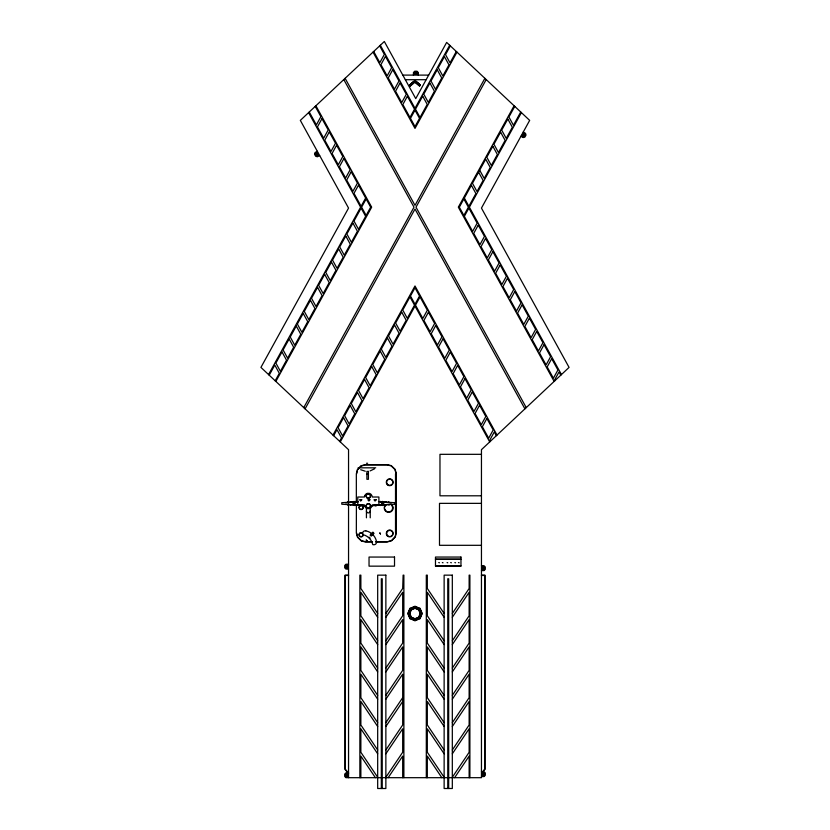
<?xml version="1.0" encoding="UTF-8"?>
<svg xmlns="http://www.w3.org/2000/svg" width="830" height="830" viewBox="0 0 830 830"><rect width="100%" height="100%" fill="white"/><g stroke="black" fill="none" stroke-linecap="round" stroke-linejoin="round"><path stroke-width="1.25" d="M356.215 504.993L356.174 505.553L355.987 504.972L350.758 504.599L350.509 505.148L350.55 504.578L345.539 504.215M380.68 501.943L380.721 501.372L380.98 501.963L385.909 502.316L385.95 501.756L386.199 502.337L389.903 502.607M356.61 473.847L357.325 470.818M407.8 613.515L409.906 608.421L415 606.315L420.094 608.421L422.2 613.515L420.094 618.609L415 620.716L409.906 618.609L407.8 613.515L409.792 613.515L411.317 609.832L415 608.307L418.683 609.832L420.208 613.515L418.683 617.198L415 618.724L411.317 617.198L409.792 613.515M268.557 374.558L360.614 207.189L308.604 112.621M449.673 45.256L415 108.305L380.327 45.256M269.221 375.181L274.782 365.065L279.316 373.303L275.197 380.783M450.337 45.878L445.523 54.624L450.047 62.862L456.303 51.491M275.861 381.416L371.674 207.189L315.898 105.763M456.967 52.114L415 128.422L373.033 52.114M303.759 407.613L413.994 207.189L343.796 79.566M484.876 78.321L415 205.363L345.124 78.321M305.087 408.858L415 209.015L524.913 408.858M486.204 79.566L416.006 207.189L526.241 407.613M332.986 435.065L415 285.956L497.014 435.065M514.102 105.763L458.326 207.189L554.139 381.416M333.65 435.688L336.97 429.66L341.504 437.887L339.626 441.301M514.766 106.396L508.915 117.03L513.448 125.257L520.732 111.998M340.29 441.923L415 306.073L489.71 441.923M521.396 112.621L469.386 207.189L561.443 374.558M522.371 135.145L522.973 134.055A1.1 1.1 0 0 1 524.467 133.62A1.1 1.1 0 0 1 524.902 135.114L524.311 136.203A1.11 1.11 0 0 1 522.807 136.649A1.11 1.11 0 0 1 522.371 135.145L524.311 136.203M385.867 613.474L402.685 588.48L403.121 575.149L403.878 575.149L403.878 777.689M385.867 617.292L402.685 592.298L402.685 615.777L385.867 640.781M385.867 644.599L402.685 619.595L402.685 643.084L385.867 668.077M385.867 671.895L402.685 646.902L402.685 670.381L385.867 695.374M385.867 699.192L402.685 674.199L402.685 724.984L385.867 749.978M452.319 613.474L469.137 588.48L469.137 575.149L469.894 575.149L469.894 777.689M452.319 617.292L469.137 592.298L469.137 615.777L452.319 640.781M385.867 722.681L402.685 697.677M385.867 726.499L402.685 701.495M452.319 644.599L469.137 619.595L469.137 643.084L452.319 668.077M385.867 753.796L402.685 728.802L402.685 752.281L385.867 777.274M452.319 671.895L469.137 646.902L469.137 670.381L452.319 695.374M388.16 777.689L402.685 756.099L402.685 777.689M452.319 699.192L469.137 674.199L469.137 697.677L452.319 722.681M452.319 726.499L469.137 701.495L469.137 724.984L452.319 749.978M452.319 753.796L469.137 728.802L469.137 752.281L452.319 777.274M454.612 777.689L469.137 756.099L469.137 777.689M482.261 772.087L484.689 769.265L484.689 575.47L481.452 575.47M482.157 772.709L485.021 769.389L485.021 575.149L481.452 575.149M414.948 81.994L414.201 81.143L409.346 85.386L410.093 86.237L415.695 81.143M415.104 82.025L415.788 81.247M416.038 82.844L416.722 82.056M416.089 82.99L416.836 82.139M416.245 83.021L416.93 82.243M417.179 83.84L417.864 83.062M417.231 83.996L417.978 83.135M417.386 84.027L418.071 83.239M418.247 84.774L418.932 83.996M418.299 84.93L419.046 84.069M418.455 84.961L419.14 84.172M419.368 85.864L420.115 85.013M357.564 469.801L361.175 466.055L365.304 464.925L387.112 464.925L391.158 465.879L394.904 469.49L396.035 473.619L396.035 532.767L395.08 536.813L391.47 540.569M409.906 618.609L411.317 617.198M418.683 609.832L420.094 608.421M409.429 85.48L414.284 81.236M409.688 85.77L414.533 81.527M410.051 85.563L410.985 84.743M411.192 84.556L412.126 83.747M412.334 83.56L413.195 82.803M413.402 82.627L414.274 81.869M414.575 82.212L413.714 82.969L413.029 82.191M374.475 468.857L370.107 470.921M317.33 151.278L315.058 152.523L314.549 154.266L315.649 156.268L317.392 156.766L319.664 155.521M315.597 154.204L317.527 153.145L318.139 154.235A1.1 1.1 0 0 1 317.693 155.729A1.1 1.1 0 0 1 316.199 155.303L318.129 154.245M315.805 154.567L317.724 153.509M316.002 154.93L317.921 153.872M439.433 562.782L438.748 562.564M443.033 562.782L442.349 562.564M447.775 562.782L447.09 562.564M451.375 562.782L450.69 562.564M455.546 562.782L454.861 562.564M459.146 562.782L458.461 562.564M388.367 541.419L390.432 540.849M346.774 502.607L350.478 502.337L350.717 501.756L350.758 502.316L355.697 501.963L355.946 501.372L355.987 501.943L358.436 501.766M379.206 505.086L375.461 505.356L375.222 505.937L375.181 505.377L371.467 505.646L376.073 505.377L376.125 505.937L376.395 505.356L382.298 504.993L382.35 505.553L382.568 504.972L388.731 504.599L389.031 505.148L388.98 504.578L394.893 504.215L394.893 502.7L389.073 502.337L388.782 501.756L388.731 502.316L382.91 501.963L382.609 501.372L382.568 501.943L379.103 501.725M391.138 504.215L386.116 504.578L385.95 505.159L385.909 504.599L380.68 504.972L380.503 505.553L380.462 504.993M357.574 501.725L354.109 501.943L354.057 501.372L353.756 501.963L347.936 502.316L347.552 501.777L347.604 502.337L341.773 502.7L341.773 504.215L347.697 504.578L347.646 505.148L347.936 504.599L354.109 504.972L354.317 505.553L354.369 504.993L360.272 505.356L360.552 505.937L360.594 505.377L365.273 505.657M415.311 72.179L415.311 74.368A1.1 1.1 0 0 1 414.212 73.268A1.1 1.1 0 0 1 415.311 72.179L415.726 74.368M416.556 72.179L416.556 74.368A1.1 1.1 0 0 0 417.656 73.268A1.1 1.1 0 0 0 416.556 72.179L416.141 74.368M415.311 74.378L416.556 74.378M402.809 75.105L428.685 75.105M405.341 79.701L426.153 79.701M481.452 454.321L439.973 454.321L439.973 495.801L481.452 495.801M366.487 463.275L367.617 463.275M358.083 467.819L375.72 467.819M366.901 474.169L368.416 474.169M361.496 499.878L360.054 499.878L360.77 500.739M369.651 499.878L368.198 499.878L368.925 500.739M352.926 502.928L355.199 502.928M381.551 502.928L383.823 502.928M481.452 503.354L439.495 503.354L439.495 545.31L481.452 545.31M352.926 503.872L355.199 503.872M381.551 503.872L383.823 503.872M371.954 541.7L365.542 541.7L361.486 540.745L357.74 537.124L356.61 532.995M375.793 541.7L387.34 541.7M372.525 541.897L365.511 541.959L361.361 540.984L357.502 537.269L356.34 533.036L356.402 504.64M375.793 541.959L387.371 541.959L391.604 540.797L395.319 536.948L396.304 532.798L396.304 473.588L395.142 469.355L391.283 465.63L387.143 464.655L365.273 464.655L361.04 465.817L357.325 469.666L356.34 473.816L356.34 502.14M435.48 559.119L460.961 559.119M435.48 559.379L460.961 559.379M348.548 564.224L345.954 564.224L344.678 565.51L344.678 567.793L345.954 569.069L348.548 569.069M481.452 565.738L484.046 565.738L485.322 567.025L485.322 569.307L484.046 570.584L481.452 570.584M347.822 565.967L345.622 565.967A1.11 1.11 0 0 1 346.722 564.857A1.11 1.11 0 0 1 347.832 565.967L347.822 567.212A1.11 1.11 0 0 1 346.722 568.311A1.11 1.11 0 0 1 345.612 567.212L345.705 565.967M435.48 565.904L460.961 565.904M345.622 566.382L347.822 566.382M345.622 566.797L347.822 566.797M345.622 567.212L347.822 567.212M482.178 568.851L484.378 568.851A1.11 1.11 0 0 1 483.278 569.951A1.11 1.11 0 0 1 482.168 568.851L482.178 567.606L484.378 567.606L484.295 568.851M482.178 568.021L484.378 568.021M482.178 568.436L484.378 568.436M348.548 575.149L344.979 575.149L344.979 769.389L348.548 773.539M348.548 575.47L345.311 575.47L345.311 769.265L348.548 773.031M420.208 613.515L422.2 613.515M481.452 771.713L484.046 771.713L485.322 772.989L485.322 775.272L484.046 776.558L481.452 776.558M348.548 772.855L345.954 772.855L344.678 774.131L344.678 776.413L345.954 777.689L481.452 777.689L481.452 449.684L569.069 367.4L481.452 208.091L529.664 120.381L446.654 42.423L415.747 98.625L384.332 41.5L300.336 120.381L348.548 208.091L260.931 367.4L348.548 449.684L348.548 777.689M482.178 773.57L484.378 773.57L484.388 774.815A1.11 1.11 0 0 1 483.278 775.926A1.11 1.11 0 0 1 482.168 774.815L482.178 773.57A1.1 1.1 0 0 1 483.278 772.481A1.1 1.1 0 0 1 484.378 773.57M482.178 773.985L484.378 773.985M482.178 774.4L484.378 774.4M347.822 775.002L345.612 774.587L347.822 774.587L347.822 775.832A1.1 1.1 0 0 1 346.722 776.932A1.1 1.1 0 0 1 345.622 775.832L347.822 775.832M482.178 774.815L484.378 774.815M345.654 775.417L347.822 775.417M357.46 505.086L361.216 505.356L361.444 505.937L361.486 505.377L365.2 505.646M365.283 471.222L360.697 469.728M523.232 132.074L525.504 133.319L526.013 135.062L524.913 137.064L523.17 137.562L520.898 136.317M522.973 134.055L524.902 135.114M522.765 134.408L524.705 135.477M522.578 134.782L524.498 135.84M415.394 81.05L420.25 85.303M415.488 81.579L416.421 82.398M416.629 82.585L417.563 83.394M417.77 83.581L418.631 84.338M418.839 84.515L419.7 85.272M415.145 81.34L419.99 85.594M372.348 532.85L373.417 533.929M371.228 533.97L372.296 535.039M409.906 608.421L411.317 609.832M418.683 617.198L420.094 618.609M413.983 81.33L414.73 82.18M412.904 82.263L413.662 83.125M412.811 82.367L413.506 83.156L412.635 83.903L411.95 83.125M411.836 83.208L412.593 84.058M411.742 83.311L412.427 84.089L411.493 84.909L410.809 84.121M410.694 84.204L411.452 85.054M410.601 84.307L411.286 85.085L410.362 85.905L409.667 85.127M409.553 85.2L410.311 86.061M444.133 613.474L427.315 588.48L427.315 575.149L426.309 575.149L426.309 777.689M444.133 617.292L427.315 592.298L427.315 615.777L444.133 640.781M444.133 644.599L427.315 619.595L427.315 643.084L444.133 668.077M444.133 671.895L427.315 646.902L427.315 670.381L444.133 695.374M444.133 699.192L427.315 674.199L427.315 697.677L444.133 722.681M377.681 613.474L360.863 588.48L360.863 575.149L359.857 575.149L359.857 777.689M377.681 617.292L360.863 592.298L360.863 615.777L377.681 640.781M444.133 726.499L427.315 701.495L427.315 724.984L444.133 749.978M377.681 644.599L360.863 619.595L360.863 643.084L377.681 668.077M444.133 753.796L427.315 728.802L427.315 752.281L444.133 777.274M377.681 671.895L360.863 646.902L360.863 670.381L377.681 695.374M441.84 777.689L427.315 756.099L427.315 777.689M377.681 699.192L360.863 674.199L360.863 697.677L377.681 722.681M377.681 726.499L360.863 701.495L360.863 724.984L377.681 749.978M377.681 753.796L360.863 728.802L360.863 752.281L377.681 777.274M375.388 777.689L360.863 756.099L360.863 777.689M479.678 170.181L484.212 178.419L490.24 167.453L485.706 159.215L472.467 183.306L476.991 191.533L483.112 180.411L478.588 172.173M379.663 45.878L384.352 54.407L379.829 62.644L373.697 51.491M560.779 375.181L559.015 371.975L554.482 380.202L554.803 380.783M315.234 106.396L320.878 116.667L316.355 124.894L309.268 111.998M496.35 435.688L494.296 431.963L489.762 440.19L490.374 441.301M316.199 155.303L315.597 154.214A1.11 1.11 0 0 1 316.033 152.71A1.11 1.11 0 0 1 317.537 153.145M448.677 788.5L448.677 578.78L447.764 578.78L447.764 788.5M418.289 75.105L418.289 72.501L417.013 71.224L414.73 71.224L413.454 72.501L413.454 75.105M415 606.315L415 608.307M415 618.724L415 620.716M382.236 788.5L382.236 578.78L381.323 578.78L381.323 788.5M370.232 507.213L370.232 517.816M366.435 507.213L366.435 517.816M482.178 567.606A1.1 1.1 0 0 1 483.278 566.506A1.1 1.1 0 0 1 484.378 567.606M345.612 774.587A1.11 1.11 0 0 1 346.722 773.477A1.11 1.11 0 0 1 347.832 774.587M370.232 510.99A1.899 1.899 0 0 1 368.333 512.888A1.899 1.899 0 0 1 366.435 510.99M369.765 494.597A2.023 2.023 0 0 1 368.862 497.969A2.023 2.023 0 0 1 366.383 495.5M366.59 495.012A2.023 2.023 0 0 1 369.35 494.275M369.765 504.453A2.023 2.023 0 0 1 369.765 507.306M369.35 507.628A2.023 2.023 0 0 1 366.59 506.891M366.383 506.404A2.023 2.023 0 0 1 366.383 505.356M366.59 504.868A2.023 2.023 0 0 1 369.35 504.132M362.181 505.605A2.127 2.127 0 0 1 362.617 508.956A2.127 2.127 0 0 1 359.276 508.52A2.127 2.127 0 0 1 360.562 505.397M362.44 506.124A1.878 1.878 0 0 1 362.44 508.78A1.878 1.878 0 0 1 359.784 508.78A1.878 1.878 0 0 1 359.784 506.124M363.167 534.198A2.127 2.127 0 0 1 360.925 536.875A2.127 2.127 0 0 1 359.183 533.856A2.127 2.127 0 0 1 362.617 533.244M362.99 534.748A1.878 1.878 0 0 1 360.625 536.564A1.878 1.878 0 0 1 359.494 533.815A1.878 1.878 0 0 1 362.44 533.42M392.642 534.23A3.03 3.03 0 0 1 392.341 534.966M391.864 535.589A3.03 3.03 0 0 1 390.505 536.377M388.938 536.377A3.03 3.03 0 0 1 387.102 531.937M387.579 531.304A3.03 3.03 0 0 1 391.864 531.304M392.341 531.937A3.03 3.03 0 0 1 392.746 533.451M392.746 482.261A3.03 3.03 0 0 1 392.341 483.776M391.864 484.398A3.03 3.03 0 0 1 391.231 484.886M390.505 485.187A3.03 3.03 0 0 1 388.938 485.187M388.201 484.886A3.03 3.03 0 0 1 387.579 484.398M387.102 483.776A3.03 3.03 0 0 1 386.687 482.261M386.79 481.473A3.03 3.03 0 0 1 387.102 480.746M387.579 480.114A3.03 3.03 0 0 1 388.201 479.636M388.938 479.335A3.03 3.03 0 0 1 390.505 479.335M391.231 479.636A3.03 3.03 0 0 1 391.864 480.114M392.341 480.746A3.03 3.03 0 0 1 392.642 481.473M390.92 504.069A4.461 4.461 0 0 1 392.341 510.492A4.461 4.461 0 0 1 385.826 511.353A4.461 4.461 0 0 1 385.535 504.775M391.47 505.148A3.932 3.932 0 0 1 390.66 511.342M389.706 511.737A3.932 3.932 0 0 1 387.672 511.737M386.718 511.342A3.932 3.932 0 0 1 385.909 510.72M385.276 509.9A3.932 3.932 0 0 1 384.892 508.956M384.892 506.912A3.932 3.932 0 0 1 385.276 505.968M364.526 496.133L364.412 497.014L357.772 497.014L357.772 504.941L364.412 504.941L364.526 505.833A3.943 3.943 0 0 0 372.141 505.833L372.265 504.941L378.895 504.941L378.895 497.014L372.265 497.014L372.141 496.133A3.943 3.943 0 0 0 364.526 496.133M366.238 540.102L367.088 540.838L366.238 540.102M369.018 537.311L369.869 538.058L369.018 537.311M409.979 608.919L408.204 613.214L409.636 613.214L410.995 609.936L409.979 608.919M420.364 613.816L419.005 617.095L420.022 618.101L421.796 613.816L420.364 613.816M321.978 118.659L317.454 126.886L323.669 138.185L328.192 129.947L321.978 118.659M329.292 131.949L324.758 140.177L330.973 151.475L335.496 143.237L329.292 131.949M336.596 145.229L332.073 153.467L338.287 164.765L342.811 156.528L336.596 145.229M385.452 56.409L380.929 64.636L387.143 75.935L391.667 67.697L385.452 56.409M343.911 158.52L339.377 166.757L345.591 178.045L350.115 169.818L343.911 158.52M392.756 69.699L388.233 77.927L394.447 89.225L398.971 80.987L392.756 69.699M351.214 171.81L346.691 180.048L352.906 191.336L357.429 183.108L351.214 171.81M400.07 82.979L395.547 91.217L401.751 102.505L406.285 94.278L400.07 82.979M358.529 185.1L353.995 193.328L361.112 206.276L365.646 198.048L358.529 185.1M407.374 96.27L402.851 104.507L409.968 117.445L414.502 109.218L407.374 96.27M282.003 351.941L275.882 363.073L280.405 371.3L286.526 360.179L282.003 351.941M289.131 338.982L283.103 349.949L287.626 358.187L293.654 347.22L289.131 338.982M296.258 326.034L290.23 336.99L294.754 345.228L300.782 334.262L296.258 326.034M303.199 313.408L297.348 324.032L301.881 332.27L307.723 321.635L303.199 313.408M310.42 300.284L304.299 311.416L308.822 319.643L314.944 308.511L310.42 300.284M317.548 287.325L311.509 298.292L316.043 306.519L322.071 295.553L317.548 287.325M324.665 274.367L318.637 285.333L323.171 293.561L329.199 282.594L324.665 274.367M331.429 262.072L325.765 272.375L330.288 280.602L335.953 270.31L331.429 262.072M338.65 248.948L332.529 260.081L337.053 268.308L343.174 257.186L338.65 248.948M345.778 236L339.74 246.956L344.274 255.194L350.302 244.228L345.778 236M352.906 223.042L346.867 233.998L351.401 242.236L357.429 231.269L352.906 223.042M361.112 208.102L353.995 221.05L358.529 229.277L365.646 216.329L361.112 208.102M366.144 198.961L361.621 207.189L366.144 215.416L370.668 207.189L366.144 198.961M415 110.131L410.477 118.358L415 126.585L419.524 118.358L415 110.131M422.688 96.156L415.498 109.218L420.032 117.445L427.211 104.383L422.688 96.156M429.899 83.031L423.777 94.164L428.311 102.391L434.432 91.269L429.899 83.031M437.213 69.741L430.998 81.039L435.522 89.267L441.736 77.978L437.213 69.741M444.424 56.627L438.302 67.749L442.836 75.987L448.957 64.854L444.424 56.627M343.547 417.698L338.069 427.668L342.593 435.895L348.081 425.925L343.547 417.698M350.219 405.569L344.647 415.706L349.171 423.933L354.752 413.797L350.219 405.569M357.44 392.445L351.318 403.577L355.842 411.805L361.963 400.683L357.44 392.445M364.567 379.486L358.539 390.453L363.063 398.68L369.091 387.724L364.567 379.486M371.695 366.528L365.657 377.494L370.19 385.722L376.218 374.766L371.695 366.528M380.192 351.08L372.784 364.536L377.318 372.774L384.715 359.317L380.192 351.08M387.403 337.966L381.281 349.088L385.815 357.325L391.936 346.193L387.403 337.966M394.53 325.007L388.502 335.963L393.026 344.201L399.054 333.235L394.53 325.007M401.658 312.049L395.63 323.015L400.153 331.243L406.181 320.276L401.658 312.049M409.968 296.933L402.758 310.057L407.281 318.284L414.502 305.16L409.968 296.933M415 287.782L410.477 296.019L415 304.247L419.524 296.019L415 287.782M463.856 198.961L459.332 207.189L463.856 215.416L468.379 207.189L463.856 198.961M471.367 185.298L464.354 198.048L468.888 206.276L475.891 193.535L471.367 185.298M492.833 146.267L486.805 157.223L491.329 165.46L497.367 154.494L492.833 146.267M500.604 132.146L493.933 144.264L498.457 152.502L505.128 140.374L500.604 132.146M507.825 119.022L501.704 130.154L506.227 138.382L512.349 127.249L507.825 119.022M420.032 296.933L415.498 305.16L422.812 318.45L427.336 310.223L420.032 296.933M468.888 208.102L464.354 216.329L472.623 231.363L477.146 223.135L468.888 208.102M428.436 312.215L423.912 320.442L430.116 331.741L434.65 323.513L428.436 312.215M478.246 225.127L473.723 233.355L479.937 244.653L484.461 236.426L478.246 225.127M435.74 325.505L431.216 333.733L437.431 345.031L441.954 336.804L435.74 325.505M485.56 238.418L481.026 246.645L487.241 257.943L491.765 249.716L485.56 238.418M443.054 338.796L438.531 347.023L444.735 358.321L449.269 350.094L443.054 338.796M492.864 251.708L488.341 259.935L494.556 271.234L499.079 262.996L492.864 251.708M450.358 352.086L445.835 360.313L452.049 371.612L456.573 363.374L450.358 352.086M500.179 264.998L495.645 273.226L501.86 284.524L506.383 276.286L500.179 264.998M457.672 365.376L453.149 373.604L459.353 384.902L463.887 376.664L457.672 365.376M507.483 278.289L502.959 286.516L509.174 297.814L513.697 289.577L507.483 278.289M464.976 378.656L460.453 386.894L466.668 398.193L471.191 389.955L464.976 378.656M514.797 291.569L510.263 299.806L516.478 311.094L521.001 302.867L514.797 291.569M472.291 391.947L467.767 400.185L473.971 411.473L478.505 403.245L472.291 391.947M522.101 304.859L517.578 313.097L523.792 324.385L528.316 316.157L522.101 304.859M479.595 405.237L475.071 413.475L481.265 424.742L485.799 416.515L479.595 405.237M529.416 318.149L524.882 326.387L531.096 337.675L535.62 329.448L529.416 318.149M486.888 418.507L482.365 426.734L488.673 438.199L493.196 429.961L486.888 418.507M536.72 331.44L532.196 339.667L538.4 350.966L542.934 342.738L536.72 331.44M544.024 344.73L539.5 352.958L546.078 364.92L550.612 356.693L544.024 344.73M551.701 358.685L547.178 366.912L553.392 378.21L557.916 369.983L551.701 358.685M379.901 532.964L380.472 533.949L379.901 532.964M361.724 499.764L360.77 500.905L359.826 499.764L361.724 499.764M369.869 499.764L368.925 500.905L367.97 499.764L369.869 499.764M375.762 499.878L375.036 500.739L374.309 499.878L375.762 499.878M375.98 499.764L375.036 500.905L374.091 499.764L375.98 499.764M415.488 80.956L414.741 81.807L419.586 86.061L420.333 85.2L415.488 80.956M372.919 532.279L370.139 535.06L371.218 536.128L373.998 533.348L372.919 532.279M410.995 617.095L409.979 618.101L408.204 613.816L409.636 613.816L410.995 617.095M419.586 608.494L418.579 609.511L415.301 608.151L415.301 606.72L419.586 608.494M411.421 617.52L410.414 618.537L414.699 620.311L414.699 618.879L411.421 617.52M420.022 608.919L419.005 609.936L420.364 613.214L421.796 613.214L420.022 608.919M414.699 606.72L410.414 608.494L411.421 609.511L414.699 608.151L414.699 606.72M418.579 617.52L415.301 618.879L415.301 620.311L419.586 618.537L418.579 617.52M396.242 473.764L395.516 473.868L395.516 477.209L396.242 477.157L396.242 473.764M396.242 488.216L395.516 488.268L395.516 484.928L396.242 484.907L396.242 488.216M396.242 488.569L395.516 488.621L395.516 491.962L396.242 491.92L396.242 488.569M396.242 477.509L395.516 477.551L395.516 480.902L396.242 480.902L396.242 477.509M396.242 492.263L395.516 492.304L395.516 495.645L396.242 495.624L396.242 492.263M396.242 495.967L395.516 495.998L395.516 499.338L396.242 499.338L396.242 495.967M396.242 484.564L395.516 484.585L395.516 481.244L396.242 481.244L396.242 484.564M396.242 503.022L395.516 503.022L395.516 499.681L396.242 499.681L396.242 503.022M396.242 503.364L395.516 503.374L395.516 506.715L396.242 506.715L396.242 503.364M368.416 471.409L366.901 471.409L366.901 479.294L368.416 479.294L368.416 471.409M396.242 507.057L395.516 507.057L395.516 510.398L396.242 510.398L396.242 507.057M396.242 510.751L395.516 510.751L395.516 514.092L396.242 514.112L396.242 510.751M396.242 528.845L395.516 528.845L395.516 525.504L396.242 525.566L396.242 528.845M396.242 529.187L395.516 529.187L395.516 532.538L396.242 532.621L396.242 529.187M394.52 557.054L369.039 557.054L369.039 566.153L394.52 566.153L394.52 557.054M460.961 557.054L435.48 557.054L435.48 566.153L460.961 566.153L460.961 557.054M385.867 575.149L377.681 575.149L377.681 788.5L385.867 788.5L385.867 575.149M452.319 575.149L444.133 575.149L444.133 788.5L452.319 788.5L452.319 575.149M396.242 514.455L395.516 514.434L395.516 517.785L396.242 517.816L396.242 514.455M396.242 518.169L395.516 518.128L395.516 521.468L396.242 521.52L396.242 518.169M396.242 521.863L395.516 521.811L395.516 525.162L396.242 525.224L396.242 521.863M365.823 530.858L365.719 530.837A8.819 4.409 45 0 0 362.596 533.949L362.731 534.603C367.638 535.578 371.767 539.708 372.732 544.605L373.396 544.75A8.819 4.409 45 0 0 376.509 541.627C375.585 536.284 371.155 531.812 365.823 530.858M367.192 498A2.293 2.293 0 0 0 370.626 496.018A2.293 2.293 0 0 0 367.192 494.037A2.293 2.293 0 0 0 367.192 498M367.192 507.856A2.293 2.293 0 0 0 370.626 505.875A2.293 2.293 0 0 0 367.192 503.893A2.293 2.293 0 0 0 367.192 507.856M387.288 535.879A3.434 3.434 0 0 0 393.036 534.333A3.434 3.434 0 0 0 388.834 530.131A3.434 3.434 0 0 0 387.288 535.879M387.288 484.689A3.434 3.434 0 0 0 393.036 483.143A3.434 3.434 0 0 0 388.834 478.941A3.434 3.434 0 0 0 387.288 484.689"/></g></svg>
